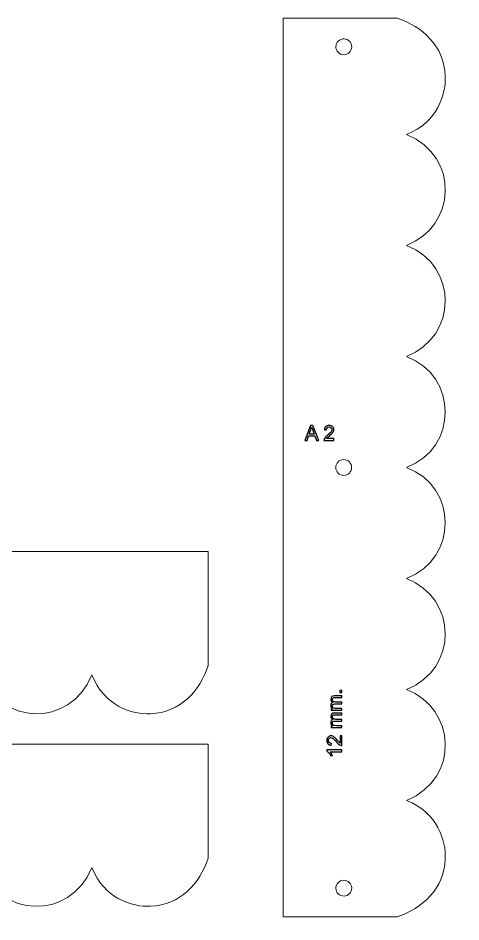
# Model space of a CAD drawing. Header units: centimetres. Extents: x -109.1 to -53.6, y -10 to 49.4.
# Drawn here: x -92.06 to -82.99, y 9.63 to 28.13 of the extents above; entities that cross this region are included whole.
import ezdxf

# ---------------------------------------------------------------- set-up
doc = ezdxf.new("R2010")
doc.units = ezdxf.units.CM
doc.header["$MEASUREMENT"] = 0
doc.layers.add('layer 1', color=7, linetype='Continuous')

msp = doc.modelspace()

# ---------------------------------------------------------------- linework, layer by layer
at = {"layer": 'layer 1', "color": 250, "lineweight": 20}
for points, knots in [([(-84.10394, 18.93316), (-83.04505, 19.32901), (-83.05282, 20.80494), (-84.10396, 21.2064), (-84.10396, 21.2064), (-83.06204, 21.60867), (-83.03338, 23.05744), (-84.10395, 23.47904), (-84.10395, 23.47904), (-83.1027, 23.86251), (-82.9911, 25.28824), (-84.10395, 25.75033), (-84.10395, 25.75033), (-83.46452, 26.00189), (-83.29542, 26.57813), (-83.31097, 26.95013), (-83.31097, 26.95013), (-83.33663, 27.5634), (-83.77448, 27.95468), (-84.2962, 28.13311), (-84.2962, 28.13311), (-84.2962, 28.13311), (-86.6291, 28.13311), (-86.6291, 28.13311), (-86.6291, 28.13311), (-86.6291, 28.13311), (-86.62906, 18.93312), (-86.62906, 18.93312)], [0, 0, 0, 0, 0.125, 0.125, 0.125, 0.125, 0.25, 0.25, 0.25, 0.25, 0.375, 0.375, 0.375, 0.375, 0.5, 0.5, 0.5, 0.5, 0.625, 0.625, 0.625, 0.625, 0.75, 0.75, 0.75, 0.75, 1, 1, 1, 1]), ([(-85.54891, 27.51825), (-85.53401, 27.42995), (-85.45039, 27.37049), (-85.36219, 27.38541), (-85.36219, 27.38541), (-85.27397, 27.40032), (-85.21453, 27.48398), (-85.22945, 27.57227), (-85.22945, 27.57227), (-85.24435, 27.66057), (-85.32797, 27.72003), (-85.41617, 27.70511), (-85.41617, 27.70511), (-85.50438, 27.6902), (-85.56383, 27.60654), (-85.54891, 27.51825)], [0, 0, 0, 0, 0.2, 0.2, 0.2, 0.2, 0.4, 0.4, 0.4, 0.4, 0.6, 0.6, 0.6, 0.6, 1, 1, 1, 1]), ([(-85.22739, 18.93325), (-85.22739, 19.02281), (-85.29991, 19.09537), (-85.38938, 19.09537), (-85.38938, 19.09537), (-85.47886, 19.09537), (-85.55138, 19.02281), (-85.55138, 18.93325)], [0, 0, 0, 0, 0.33333333, 0.33333333, 0.33333333, 0.33333333, 1, 1, 1, 1]), ([(-84.10394, 18.93308), (-83.04505, 18.53723), (-83.05282, 17.0613), (-84.10396, 16.65984), (-84.10396, 16.65984), (-83.06204, 16.25757), (-83.03338, 14.8088), (-84.10395, 14.3872), (-84.10395, 14.3872), (-83.1027, 14.00373), (-82.9911, 12.578), (-84.10395, 12.11591), (-84.10395, 12.11591), (-83.46452, 11.86435), (-83.29542, 11.28811), (-83.31097, 10.91611), (-83.31097, 10.91611), (-83.33663, 10.30284), (-83.77448, 9.91156), (-84.2962, 9.73313), (-84.2962, 9.73313), (-84.2962, 9.73313), (-86.6291, 9.73313), (-86.6291, 9.73313), (-86.6291, 9.73313), (-86.6291, 9.73313), (-86.62906, 18.93312), (-86.62906, 18.93312)], [0, 0, 0, 0, 0.125, 0.125, 0.125, 0.125, 0.25, 0.25, 0.25, 0.25, 0.375, 0.375, 0.375, 0.375, 0.5, 0.5, 0.5, 0.5, 0.625, 0.625, 0.625, 0.625, 0.75, 0.75, 0.75, 0.75, 1, 1, 1, 1]), ([(-85.22739, 18.93299), (-85.22739, 18.84343), (-85.29991, 18.77087), (-85.38938, 18.77087), (-85.38938, 18.77087), (-85.47886, 18.77087), (-85.55138, 18.84343), (-85.55138, 18.93299)], [0, 0, 0, 0, 0.33333333, 0.33333333, 0.33333333, 0.33333333, 1, 1, 1, 1]), ([(-97.36163, 14.68455), (-96.96577, 13.62565), (-95.48985, 13.63343), (-95.08839, 14.68457), (-95.08839, 14.68457), (-94.68612, 13.64264), (-93.23735, 13.61398), (-92.81573, 14.68456), (-92.81573, 14.68456), (-92.43228, 13.68331), (-91.00655, 13.5717), (-90.54446, 14.68456), (-90.54446, 14.68456), (-90.29289, 14.04511), (-89.71662, 13.876), (-89.34464, 13.89158), (-89.34464, 13.89158), (-88.73141, 13.91726), (-88.34011, 14.35508), (-88.16166, 14.87681), (-88.16166, 14.87681), (-88.16166, 14.87681), (-88.16167, 17.2097), (-88.16167, 17.2097), (-88.16167, 17.2097), (-88.16167, 17.2097), (-97.36166, 17.20966), (-97.36166, 17.20966)], [0, 0, 0, 0, 0.125, 0.125, 0.125, 0.125, 0.25, 0.25, 0.25, 0.25, 0.375, 0.375, 0.375, 0.375, 0.5, 0.5, 0.5, 0.5, 0.625, 0.625, 0.625, 0.625, 0.75, 0.75, 0.75, 0.75, 1, 1, 1, 1]), ([(-97.36163, 10.74226), (-96.96577, 9.68336), (-95.48985, 9.69114), (-95.08839, 10.74228), (-95.08839, 10.74228), (-94.68612, 9.70035), (-93.23735, 9.67169), (-92.81573, 10.74227), (-92.81573, 10.74227), (-92.43228, 9.74102), (-91.00655, 9.62941), (-90.54446, 10.74227), (-90.54446, 10.74227), (-90.29289, 10.10282), (-89.71662, 9.93371), (-89.34464, 9.94929), (-89.34464, 9.94929), (-88.73141, 9.97497), (-88.34011, 10.41279), (-88.16166, 10.93452), (-88.16166, 10.93452), (-88.16166, 10.93452), (-88.16167, 13.26741), (-88.16167, 13.26741), (-88.16167, 13.26741), (-88.16167, 13.26741), (-97.36166, 13.26737), (-97.36166, 13.26737)], [0, 0, 0, 0, 0.125, 0.125, 0.125, 0.125, 0.25, 0.25, 0.25, 0.25, 0.375, 0.375, 0.375, 0.375, 0.5, 0.5, 0.5, 0.5, 0.625, 0.625, 0.625, 0.625, 0.75, 0.75, 0.75, 0.75, 1, 1, 1, 1]), ([(-85.54891, 10.34799), (-85.53401, 10.43629), (-85.45039, 10.49575), (-85.36219, 10.48083), (-85.36219, 10.48083), (-85.27397, 10.46592), (-85.21453, 10.38226), (-85.22945, 10.29397), (-85.22945, 10.29397), (-85.24435, 10.20567), (-85.32797, 10.14621), (-85.41617, 10.16113), (-85.41617, 10.16113), (-85.50438, 10.17604), (-85.56383, 10.2597), (-85.54891, 10.34799)], [0, 0, 0, 0, 0.2, 0.2, 0.2, 0.2, 0.4, 0.4, 0.4, 0.4, 0.6, 0.6, 0.6, 0.6, 1, 1, 1, 1])]:
    msp.add_open_spline(points, degree=3, knots=knots, dxfattribs=at)
at = {"layer": 'layer 1', "color": 242}
for points, knots in [([(-86.18401, 19.4881), (-86.18401, 19.4881), (-86.06717, 19.79121), (-86.06717, 19.79121), (-86.06717, 19.79121), (-86.06717, 19.79121), (-86.02399, 19.79121), (-86.02399, 19.79121), (-86.02399, 19.79121), (-86.02399, 19.79121), (-85.89995, 19.4881), (-85.89995, 19.4881), (-85.89995, 19.4881), (-85.89995, 19.4881), (-85.94567, 19.4881), (-85.94567, 19.4881), (-85.94567, 19.4881), (-85.94567, 19.4881), (-85.98123, 19.57996), (-85.98123, 19.57996), (-85.98123, 19.57996), (-85.98123, 19.57996), (-86.10781, 19.57996), (-86.10781, 19.57996), (-86.10781, 19.57996), (-86.10781, 19.57996), (-86.14125, 19.4881), (-86.14125, 19.4881), (-86.14125, 19.4881), (-86.14125, 19.4881), (-86.18401, 19.4881), (-86.18401, 19.4881)], [0, 0, 0, 0, 0.11111111, 0.11111111, 0.11111111, 0.11111111, 0.22222222, 0.22222222, 0.22222222, 0.22222222, 0.33333333, 0.33333333, 0.33333333, 0.33333333, 0.44444444, 0.44444444, 0.44444444, 0.44444444, 0.55555556, 0.55555556, 0.55555556, 0.55555556, 0.66666667, 0.66666667, 0.66666667, 0.66666667, 0.77777778, 0.77777778, 0.77777778, 0.77777778, 1, 1, 1, 1]), ([(-86.09638, 19.61256), (-86.09638, 19.61256), (-85.99351, 19.61256), (-85.99351, 19.61256), (-85.99351, 19.61256), (-85.99351, 19.61256), (-86.02526, 19.69638), (-86.02526, 19.69638), (-86.02526, 19.69638), (-86.03499, 19.72178), (-86.04219, 19.74295), (-86.04685, 19.75946), (-86.04685, 19.75946), (-86.05066, 19.73998), (-86.05616, 19.72051), (-86.06293, 19.70146), (-86.06293, 19.70146), (-86.06293, 19.70146), (-86.09638, 19.61256), (-86.09638, 19.61256)], [0, 0, 0, 0, 0.16666667, 0.16666667, 0.16666667, 0.16666667, 0.33333333, 0.33333333, 0.33333333, 0.33333333, 0.5, 0.5, 0.5, 0.5, 0.66666667, 0.66666667, 0.66666667, 0.66666667, 1, 1, 1, 1]), ([(-85.5931, 19.52408), (-85.5931, 19.52408), (-85.5931, 19.4881), (-85.5931, 19.4881), (-85.5931, 19.4881), (-85.5931, 19.4881), (-85.79376, 19.4881), (-85.79376, 19.4881), (-85.79376, 19.4881), (-85.79376, 19.49699), (-85.79249, 19.50588), (-85.7891, 19.51392), (-85.7891, 19.51392), (-85.78402, 19.52747), (-85.77598, 19.54102), (-85.76497, 19.55414), (-85.76497, 19.55414), (-85.75354, 19.56769), (-85.73746, 19.58293), (-85.71629, 19.60028), (-85.71629, 19.60028), (-85.68327, 19.62738), (-85.66083, 19.64854), (-85.6494, 19.66421), (-85.6494, 19.66421), (-85.63755, 19.68029), (-85.63205, 19.69511), (-85.63205, 19.70908), (-85.63205, 19.70908), (-85.63205, 19.7239), (-85.63713, 19.73617), (-85.64771, 19.74633), (-85.64771, 19.74633), (-85.65829, 19.75649), (-85.67226, 19.76157), (-85.6892, 19.76157), (-85.6892, 19.76157), (-85.70698, 19.76157), (-85.72137, 19.75607), (-85.73195, 19.74549), (-85.73195, 19.74549), (-85.74296, 19.7349), (-85.74804, 19.71966), (-85.74846, 19.70104), (-85.74846, 19.70104), (-85.74846, 19.70104), (-85.78656, 19.70485), (-85.78656, 19.70485), (-85.78656, 19.70485), (-85.78402, 19.73321), (-85.77429, 19.75522), (-85.75693, 19.77004), (-85.75693, 19.77004), (-85.74, 19.78486), (-85.71714, 19.79248), (-85.68835, 19.79248), (-85.68835, 19.79248), (-85.65914, 19.79248), (-85.63628, 19.78443), (-85.61935, 19.76835), (-85.61935, 19.76835), (-85.60199, 19.75226), (-85.59352, 19.73194), (-85.59352, 19.70823), (-85.59352, 19.70823), (-85.59352, 19.69596), (-85.59606, 19.6841), (-85.60114, 19.67267), (-85.60114, 19.67267), (-85.60622, 19.66082), (-85.61427, 19.64854), (-85.6257, 19.63542), (-85.6257, 19.63542), (-85.63755, 19.62272), (-85.6566, 19.60494), (-85.68327, 19.58208), (-85.68327, 19.58208), (-85.70571, 19.56345), (-85.71968, 19.55075), (-85.72603, 19.54398), (-85.72603, 19.54398), (-85.73238, 19.53721), (-85.73788, 19.53086), (-85.74211, 19.52408), (-85.74211, 19.52408), (-85.74211, 19.52408), (-85.5931, 19.52408), (-85.5931, 19.52408)], [0, 0, 0, 0, 0.04347826, 0.04347826, 0.04347826, 0.04347826, 0.08695652, 0.08695652, 0.08695652, 0.08695652, 0.13043478, 0.13043478, 0.13043478, 0.13043478, 0.17391304, 0.17391304, 0.17391304, 0.17391304, 0.2173913, 0.2173913, 0.2173913, 0.2173913, 0.26086957, 0.26086957, 0.26086957, 0.26086957, 0.30434783, 0.30434783, 0.30434783, 0.30434783, 0.34782609, 0.34782609, 0.34782609, 0.34782609, 0.39130435, 0.39130435, 0.39130435, 0.39130435, 0.43478261, 0.43478261, 0.43478261, 0.43478261, 0.47826087, 0.47826087, 0.47826087, 0.47826087, 0.52173913, 0.52173913, 0.52173913, 0.52173913, 0.56521739, 0.56521739, 0.56521739, 0.56521739, 0.60869565, 0.60869565, 0.60869565, 0.60869565, 0.65217391, 0.65217391, 0.65217391, 0.65217391, 0.69565217, 0.69565217, 0.69565217, 0.69565217, 0.73913043, 0.73913043, 0.73913043, 0.73913043, 0.7826087, 0.7826087, 0.7826087, 0.7826087, 0.82608696, 0.82608696, 0.82608696, 0.82608696, 0.86956522, 0.86956522, 0.86956522, 0.86956522, 0.91304348, 0.91304348, 0.91304348, 0.91304348, 1, 1, 1, 1])]:
    msp.add_open_spline(points, degree=3, knots=knots, dxfattribs=at)
at = {"layer": 'layer 1', "color": 142}
for points, knots in [([(-85.42981, 13.96112), (-85.42981, 13.96112), (-85.64952, 13.96112), (-85.64952, 13.96112), (-85.64952, 13.96112), (-85.64952, 13.96112), (-85.64952, 13.99456), (-85.64952, 13.99456), (-85.64952, 13.99456), (-85.64952, 13.99456), (-85.61862, 13.99456), (-85.61862, 13.99456), (-85.61862, 13.99456), (-85.6292, 14.00134), (-85.63809, 14.01065), (-85.64444, 14.02208), (-85.64444, 14.02208), (-85.65121, 14.03351), (-85.65418, 14.04621), (-85.65418, 14.06103), (-85.65418, 14.06103), (-85.65418, 14.07711), (-85.65079, 14.09066), (-85.64402, 14.10082), (-85.64402, 14.10082), (-85.63724, 14.1114), (-85.62793, 14.1186), (-85.61608, 14.12283), (-85.61608, 14.12283), (-85.64148, 14.14019), (-85.65418, 14.16305), (-85.65418, 14.19057), (-85.65418, 14.19057), (-85.65418, 14.21258), (-85.64825, 14.22909), (-85.6364, 14.24094), (-85.6364, 14.24094), (-85.62412, 14.2528), (-85.60549, 14.25872), (-85.58052, 14.25872), (-85.58052, 14.25872), (-85.58052, 14.25872), (-85.42981, 14.25872), (-85.42981, 14.25872), (-85.42981, 14.25872), (-85.42981, 14.25872), (-85.42981, 14.22147), (-85.42981, 14.22147), (-85.42981, 14.22147), (-85.42981, 14.22147), (-85.56824, 14.22147), (-85.56824, 14.22147), (-85.56824, 14.22147), (-85.58306, 14.22147), (-85.59364, 14.2202), (-85.60041, 14.21808), (-85.60041, 14.21808), (-85.60676, 14.21554), (-85.61227, 14.21131), (-85.61608, 14.20496), (-85.61608, 14.20496), (-85.61989, 14.19861), (-85.622, 14.19099), (-85.622, 14.18252), (-85.622, 14.18252), (-85.622, 14.16686), (-85.61692, 14.15416), (-85.60676, 14.144), (-85.60676, 14.144), (-85.5966, 14.13384), (-85.58009, 14.12876), (-85.55723, 14.12876), (-85.55723, 14.12876), (-85.55723, 14.12876), (-85.42981, 14.12876), (-85.42981, 14.12876), (-85.42981, 14.12876), (-85.42981, 14.12876), (-85.42981, 14.09151), (-85.42981, 14.09151), (-85.42981, 14.09151), (-85.42981, 14.09151), (-85.57247, 14.09151), (-85.57247, 14.09151), (-85.57247, 14.09151), (-85.58898, 14.09151), (-85.60126, 14.08854), (-85.60973, 14.08262), (-85.60973, 14.08262), (-85.61777, 14.07627), (-85.622, 14.06653), (-85.622, 14.05256), (-85.622, 14.05256), (-85.622, 14.0424), (-85.61946, 14.03266), (-85.61396, 14.02377), (-85.61396, 14.02377), (-85.60846, 14.01488), (-85.60041, 14.00811), (-85.58983, 14.0043), (-85.58983, 14.0043), (-85.57882, 14.00049), (-85.56358, 13.99837), (-85.54369, 13.99837), (-85.54369, 13.99837), (-85.54369, 13.99837), (-85.42981, 13.99837), (-85.42981, 13.99837), (-85.42981, 13.99837), (-85.42981, 13.99837), (-85.42981, 13.96112), (-85.42981, 13.96112)], [0, 0, 0, 0, 0.03448276, 0.03448276, 0.03448276, 0.03448276, 0.06896552, 0.06896552, 0.06896552, 0.06896552, 0.10344828, 0.10344828, 0.10344828, 0.10344828, 0.13793103, 0.13793103, 0.13793103, 0.13793103, 0.17241379, 0.17241379, 0.17241379, 0.17241379, 0.20689655, 0.20689655, 0.20689655, 0.20689655, 0.24137931, 0.24137931, 0.24137931, 0.24137931, 0.27586207, 0.27586207, 0.27586207, 0.27586207, 0.31034483, 0.31034483, 0.31034483, 0.31034483, 0.34482759, 0.34482759, 0.34482759, 0.34482759, 0.37931034, 0.37931034, 0.37931034, 0.37931034, 0.4137931, 0.4137931, 0.4137931, 0.4137931, 0.44827586, 0.44827586, 0.44827586, 0.44827586, 0.48275862, 0.48275862, 0.48275862, 0.48275862, 0.51724138, 0.51724138, 0.51724138, 0.51724138, 0.55172414, 0.55172414, 0.55172414, 0.55172414, 0.5862069, 0.5862069, 0.5862069, 0.5862069, 0.62068966, 0.62068966, 0.62068966, 0.62068966, 0.65517241, 0.65517241, 0.65517241, 0.65517241, 0.68965517, 0.68965517, 0.68965517, 0.68965517, 0.72413793, 0.72413793, 0.72413793, 0.72413793, 0.75862069, 0.75862069, 0.75862069, 0.75862069, 0.79310345, 0.79310345, 0.79310345, 0.79310345, 0.82758621, 0.82758621, 0.82758621, 0.82758621, 0.86206897, 0.86206897, 0.86206897, 0.86206897, 0.89655172, 0.89655172, 0.89655172, 0.89655172, 0.93103448, 0.93103448, 0.93103448, 0.93103448, 1, 1, 1, 1]), ([(-85.42981, 14.32434), (-85.42981, 14.32434), (-85.47214, 14.32434), (-85.47214, 14.32434), (-85.47214, 14.32434), (-85.47214, 14.32434), (-85.47214, 14.36668), (-85.47214, 14.36668), (-85.47214, 14.36668), (-85.47214, 14.36668), (-85.42981, 14.36668), (-85.42981, 14.36668), (-85.42981, 14.36668), (-85.42981, 14.36668), (-85.42981, 14.32434), (-85.42981, 14.32434)], [0, 0, 0, 0, 0.2, 0.2, 0.2, 0.2, 0.4, 0.4, 0.4, 0.4, 0.6, 0.6, 0.6, 0.6, 1, 1, 1, 1]), ([(-85.42981, 13.60848), (-85.42981, 13.60848), (-85.64952, 13.60848), (-85.64952, 13.60848), (-85.64952, 13.60848), (-85.64952, 13.60848), (-85.64952, 13.64192), (-85.64952, 13.64192), (-85.64952, 13.64192), (-85.64952, 13.64192), (-85.61862, 13.64192), (-85.61862, 13.64192), (-85.61862, 13.64192), (-85.6292, 13.6487), (-85.63809, 13.65801), (-85.64444, 13.66944), (-85.64444, 13.66944), (-85.65121, 13.68087), (-85.65418, 13.69357), (-85.65418, 13.70839), (-85.65418, 13.70839), (-85.65418, 13.72447), (-85.65079, 13.73802), (-85.64402, 13.74818), (-85.64402, 13.74818), (-85.63724, 13.75876), (-85.62793, 13.76596), (-85.61608, 13.77019), (-85.61608, 13.77019), (-85.64148, 13.78755), (-85.65418, 13.81041), (-85.65418, 13.83793), (-85.65418, 13.83793), (-85.65418, 13.85994), (-85.64825, 13.87645), (-85.6364, 13.8883), (-85.6364, 13.8883), (-85.62412, 13.90016), (-85.60549, 13.90608), (-85.58052, 13.90608), (-85.58052, 13.90608), (-85.58052, 13.90608), (-85.42981, 13.90608), (-85.42981, 13.90608), (-85.42981, 13.90608), (-85.42981, 13.90608), (-85.42981, 13.86883), (-85.42981, 13.86883), (-85.42981, 13.86883), (-85.42981, 13.86883), (-85.56824, 13.86883), (-85.56824, 13.86883), (-85.56824, 13.86883), (-85.58306, 13.86883), (-85.59364, 13.86756), (-85.60041, 13.86544), (-85.60041, 13.86544), (-85.60676, 13.8629), (-85.61227, 13.85867), (-85.61608, 13.85232), (-85.61608, 13.85232), (-85.61989, 13.84597), (-85.622, 13.83835), (-85.622, 13.82988), (-85.622, 13.82988), (-85.622, 13.81422), (-85.61692, 13.80152), (-85.60676, 13.79136), (-85.60676, 13.79136), (-85.5966, 13.7812), (-85.58009, 13.77612), (-85.55723, 13.77612), (-85.55723, 13.77612), (-85.55723, 13.77612), (-85.42981, 13.77612), (-85.42981, 13.77612), (-85.42981, 13.77612), (-85.42981, 13.77612), (-85.42981, 13.73887), (-85.42981, 13.73887), (-85.42981, 13.73887), (-85.42981, 13.73887), (-85.57247, 13.73887), (-85.57247, 13.73887), (-85.57247, 13.73887), (-85.58898, 13.73887), (-85.60126, 13.7359), (-85.60973, 13.72998), (-85.60973, 13.72998), (-85.61777, 13.72363), (-85.622, 13.71389), (-85.622, 13.69992), (-85.622, 13.69992), (-85.622, 13.68976), (-85.61946, 13.68002), (-85.61396, 13.67113), (-85.61396, 13.67113), (-85.60846, 13.66224), (-85.60041, 13.65547), (-85.58983, 13.65166), (-85.58983, 13.65166), (-85.57882, 13.64785), (-85.56358, 13.64573), (-85.54369, 13.64573), (-85.54369, 13.64573), (-85.54369, 13.64573), (-85.42981, 13.64573), (-85.42981, 13.64573), (-85.42981, 13.64573), (-85.42981, 13.64573), (-85.42981, 13.60848), (-85.42981, 13.60848)], [0, 0, 0, 0, 0.03448276, 0.03448276, 0.03448276, 0.03448276, 0.06896552, 0.06896552, 0.06896552, 0.06896552, 0.10344828, 0.10344828, 0.10344828, 0.10344828, 0.13793103, 0.13793103, 0.13793103, 0.13793103, 0.17241379, 0.17241379, 0.17241379, 0.17241379, 0.20689655, 0.20689655, 0.20689655, 0.20689655, 0.24137931, 0.24137931, 0.24137931, 0.24137931, 0.27586207, 0.27586207, 0.27586207, 0.27586207, 0.31034483, 0.31034483, 0.31034483, 0.31034483, 0.34482759, 0.34482759, 0.34482759, 0.34482759, 0.37931034, 0.37931034, 0.37931034, 0.37931034, 0.4137931, 0.4137931, 0.4137931, 0.4137931, 0.44827586, 0.44827586, 0.44827586, 0.44827586, 0.48275862, 0.48275862, 0.48275862, 0.48275862, 0.51724138, 0.51724138, 0.51724138, 0.51724138, 0.55172414, 0.55172414, 0.55172414, 0.55172414, 0.5862069, 0.5862069, 0.5862069, 0.5862069, 0.62068966, 0.62068966, 0.62068966, 0.62068966, 0.65517241, 0.65517241, 0.65517241, 0.65517241, 0.68965517, 0.68965517, 0.68965517, 0.68965517, 0.72413793, 0.72413793, 0.72413793, 0.72413793, 0.75862069, 0.75862069, 0.75862069, 0.75862069, 0.79310345, 0.79310345, 0.79310345, 0.79310345, 0.82758621, 0.82758621, 0.82758621, 0.82758621, 0.86206897, 0.86206897, 0.86206897, 0.86206897, 0.89655172, 0.89655172, 0.89655172, 0.89655172, 0.93103448, 0.93103448, 0.93103448, 0.93103448, 1, 1, 1, 1]), ([(-85.46579, 13.44084), (-85.46579, 13.44084), (-85.42981, 13.44084), (-85.42981, 13.44084), (-85.42981, 13.44084), (-85.42981, 13.44084), (-85.42981, 13.24018), (-85.42981, 13.24018), (-85.42981, 13.24018), (-85.4387, 13.24018), (-85.44759, 13.24145), (-85.45563, 13.24484), (-85.45563, 13.24484), (-85.46918, 13.24992), (-85.48273, 13.25796), (-85.49585, 13.26897), (-85.49585, 13.26897), (-85.5094, 13.2804), (-85.52464, 13.29648), (-85.54199, 13.31765), (-85.54199, 13.31765), (-85.56909, 13.35067), (-85.59025, 13.37311), (-85.60592, 13.38454), (-85.60592, 13.38454), (-85.622, 13.39639), (-85.63682, 13.40189), (-85.65079, 13.40189), (-85.65079, 13.40189), (-85.66561, 13.40189), (-85.67788, 13.39681), (-85.68804, 13.38623), (-85.68804, 13.38623), (-85.6982, 13.37565), (-85.70328, 13.36168), (-85.70328, 13.34474), (-85.70328, 13.34474), (-85.70328, 13.32696), (-85.69778, 13.31257), (-85.6872, 13.30199), (-85.6872, 13.30199), (-85.67661, 13.29098), (-85.66137, 13.2859), (-85.64275, 13.28548), (-85.64275, 13.28548), (-85.64275, 13.28548), (-85.64656, 13.24738), (-85.64656, 13.24738), (-85.64656, 13.24738), (-85.67492, 13.24992), (-85.69693, 13.25965), (-85.71175, 13.27701), (-85.71175, 13.27701), (-85.72657, 13.29394), (-85.73419, 13.3168), (-85.73419, 13.34559), (-85.73419, 13.34559), (-85.73419, 13.3748), (-85.72614, 13.39766), (-85.71006, 13.41459), (-85.71006, 13.41459), (-85.69397, 13.43195), (-85.67365, 13.44042), (-85.64994, 13.44042), (-85.64994, 13.44042), (-85.63767, 13.44042), (-85.62581, 13.43788), (-85.61438, 13.4328), (-85.61438, 13.4328), (-85.60253, 13.42772), (-85.59025, 13.41967), (-85.57713, 13.40824), (-85.57713, 13.40824), (-85.56443, 13.39639), (-85.54665, 13.37734), (-85.52379, 13.35067), (-85.52379, 13.35067), (-85.50516, 13.32823), (-85.49246, 13.31426), (-85.48569, 13.30791), (-85.48569, 13.30791), (-85.47892, 13.30156), (-85.47257, 13.29606), (-85.46579, 13.29183), (-85.46579, 13.29183), (-85.46579, 13.29183), (-85.46579, 13.44084), (-85.46579, 13.44084)], [0, 0, 0, 0, 0.04347826, 0.04347826, 0.04347826, 0.04347826, 0.08695652, 0.08695652, 0.08695652, 0.08695652, 0.13043478, 0.13043478, 0.13043478, 0.13043478, 0.17391304, 0.17391304, 0.17391304, 0.17391304, 0.2173913, 0.2173913, 0.2173913, 0.2173913, 0.26086957, 0.26086957, 0.26086957, 0.26086957, 0.30434783, 0.30434783, 0.30434783, 0.30434783, 0.34782609, 0.34782609, 0.34782609, 0.34782609, 0.39130435, 0.39130435, 0.39130435, 0.39130435, 0.43478261, 0.43478261, 0.43478261, 0.43478261, 0.47826087, 0.47826087, 0.47826087, 0.47826087, 0.52173913, 0.52173913, 0.52173913, 0.52173913, 0.56521739, 0.56521739, 0.56521739, 0.56521739, 0.60869565, 0.60869565, 0.60869565, 0.60869565, 0.65217391, 0.65217391, 0.65217391, 0.65217391, 0.69565217, 0.69565217, 0.69565217, 0.69565217, 0.73913043, 0.73913043, 0.73913043, 0.73913043, 0.7826087, 0.7826087, 0.7826087, 0.7826087, 0.82608696, 0.82608696, 0.82608696, 0.82608696, 0.86956522, 0.86956522, 0.86956522, 0.86956522, 0.91304348, 0.91304348, 0.91304348, 0.91304348, 1, 1, 1, 1]), ([(-85.42981, 13.15001), (-85.42981, 13.15001), (-85.42981, 13.11276), (-85.42981, 13.11276), (-85.42981, 13.11276), (-85.42981, 13.11276), (-85.66688, 13.11276), (-85.66688, 13.11276), (-85.66688, 13.11276), (-85.65841, 13.10387), (-85.64994, 13.09202), (-85.64148, 13.07762), (-85.64148, 13.07762), (-85.63259, 13.06281), (-85.62624, 13.04968), (-85.622, 13.03825), (-85.622, 13.03825), (-85.622, 13.03825), (-85.65799, 13.03825), (-85.65799, 13.03825), (-85.65799, 13.03825), (-85.66772, 13.059), (-85.67958, 13.0772), (-85.69355, 13.09286), (-85.69355, 13.09286), (-85.70752, 13.10853), (-85.72106, 13.11953), (-85.73419, 13.12588), (-85.73419, 13.12588), (-85.73419, 13.12588), (-85.73419, 13.15001), (-85.73419, 13.15001), (-85.73419, 13.15001), (-85.73419, 13.15001), (-85.42981, 13.15001), (-85.42981, 13.15001)], [0, 0, 0, 0, 0.1, 0.1, 0.1, 0.1, 0.2, 0.2, 0.2, 0.2, 0.3, 0.3, 0.3, 0.3, 0.4, 0.4, 0.4, 0.4, 0.5, 0.5, 0.5, 0.5, 0.6, 0.6, 0.6, 0.6, 0.7, 0.7, 0.7, 0.7, 0.8, 0.8, 0.8, 0.8, 1, 1, 1, 1])]:
    msp.add_open_spline(points, degree=3, knots=knots, dxfattribs=at)

doc.saveas('drawing.dxf')
